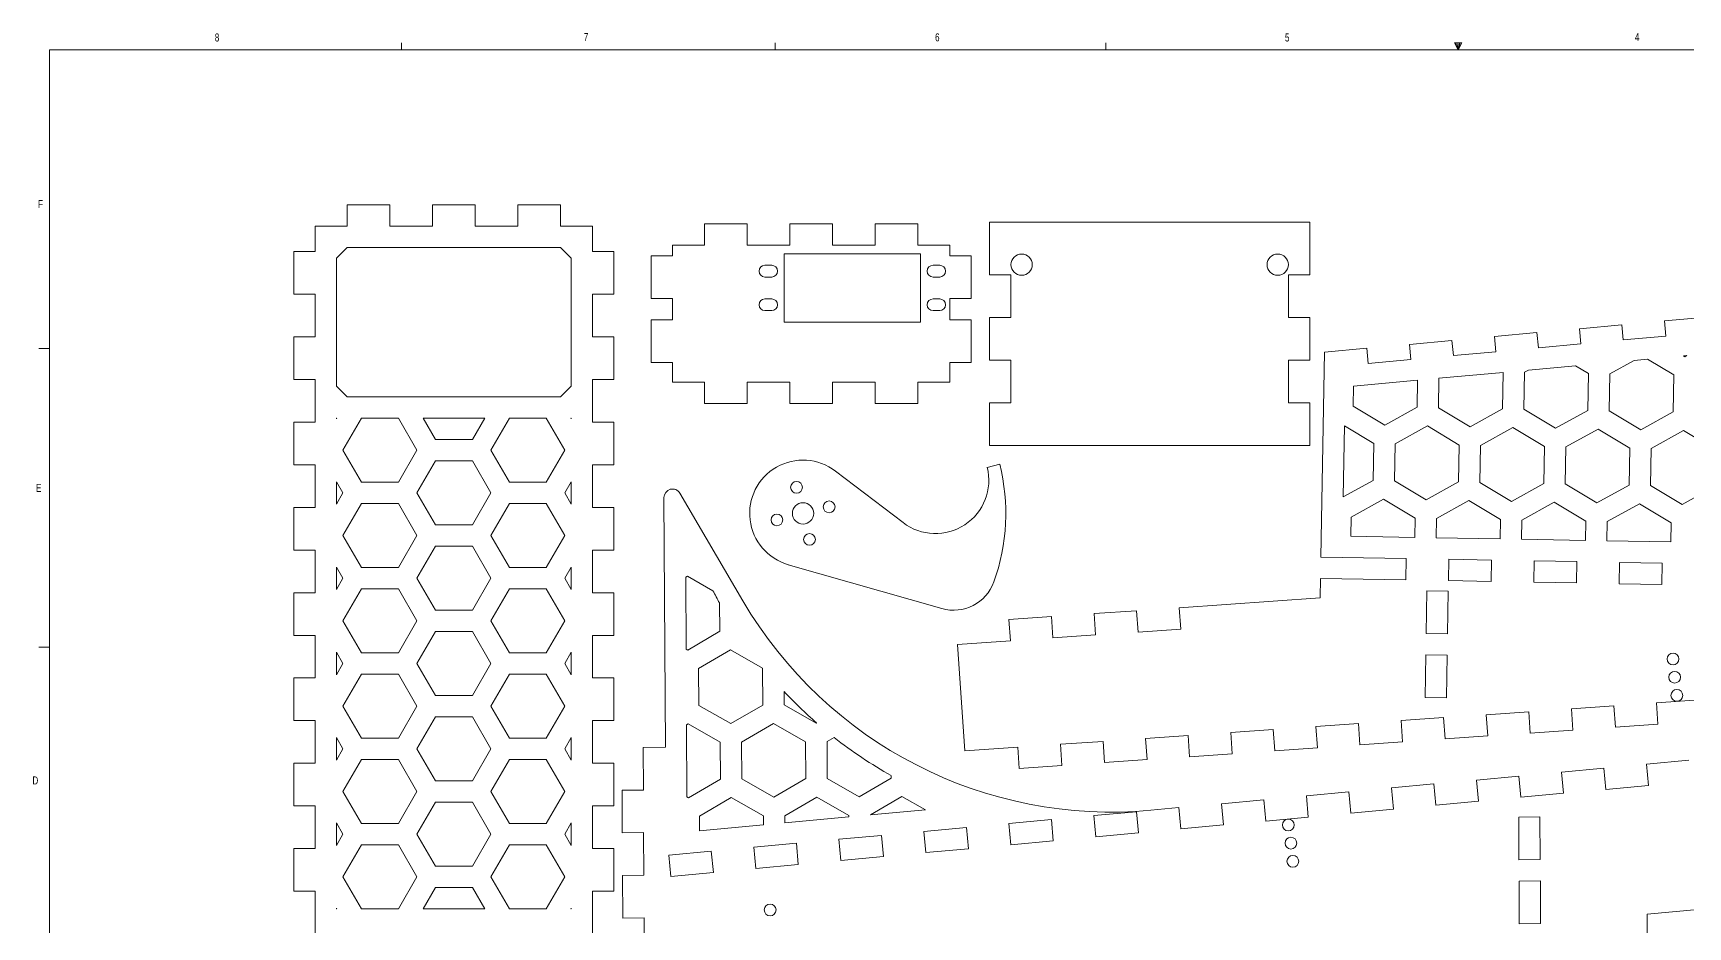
# Model space of a CAD drawing. Header units: inches. Extents: x 0.3 to 33.9, y 0.2 to 21.6.
# Drawn here: x 0.33 to 19.72, y 11.13 to 21.61 of the extents above; entities that cross this region are included whole.
import ezdxf

# ---------------------------------------------------------------- set-up
doc = ezdxf.new("R2010")
doc.units = ezdxf.units.IN
doc.header["$MEASUREMENT"] = 0
doc.styles.add('SLDTEXTSTYLE0', font='TXT', dxfattribs={"width": 0.75})

msp = doc.modelspace()

# ---------------------------------------------------------------- linework, layer by layer
at = {"color": 7, "linetype": 'Continuous', "lineweight": 0}
for p, q in [((0.523, 21.411), (33.523, 21.411)), ((0.523, 21.411), (0.523, 0.411)), ((4.648, 21.411), (4.648, 21.495)), ((9.023, 21.411), (9.023, 21.495)), ((12.898, 21.411), (12.898, 21.495)), ((16.981, 21.496), (17.067, 21.496)), ((17.023, 21.411), (16.981, 21.496)), ((17.023, 21.411), (16.989, 21.496)), ((17.023, 21.411), (17.009, 21.496)), ((17.023, 21.411), (17.036, 21.496)), ((17.023, 21.411), (17.046, 21.496)), ((17.023, 21.411), (17.067, 21.496)), ((0.523, 17.911), (0.398, 17.911)), ((0.523, 14.411), (0.398, 14.411))]:
    msp.add_line(p, q, dxfattribs=at)
at = {"color": 7, "linetype": 'Continuous', "lineweight": 15}
for p, q in [((4.51, 19.595), (4.01, 19.595)), ((4.01, 19.344), (4.01, 19.595)), ((4.51, 19.595), (4.51, 19.344)), ((5.01, 19.344), (5.01, 19.595)), ((5.51, 19.595), (5.01, 19.595)), ((5.51, 19.595), (5.51, 19.344)), ((6.51, 19.595), (6.01, 19.595)), ((6.01, 19.344), (6.01, 19.595)), ((6.51, 19.595), (6.51, 19.344)), ((11.536, 18.773), (11.536, 19.394)), ((11.536, 19.394), (15.286, 19.394)), ((15.286, 19.394), (15.286, 18.773)), ((3.635, 19.344), (4.01, 19.344)), ((3.635, 19.049), (3.635, 19.344)), ((4.51, 19.344), (5.01, 19.344)), ((5.51, 19.344), (6.01, 19.344)), ((6.51, 19.344), (6.885, 19.344)), ((6.885, 19.344), (6.885, 19.049)), ((8.696, 19.371), (8.196, 19.371)), ((8.196, 19.121), (8.196, 19.371)), ((8.696, 19.371), (8.696, 19.121)), ((9.696, 19.371), (9.196, 19.371)), ((9.196, 19.121), (9.196, 19.371)), ((9.696, 19.371), (9.696, 19.121)), ((10.696, 19.371), (10.196, 19.371)), ((10.196, 19.121), (10.196, 19.371)), ((10.696, 19.371), (10.696, 19.121)), ((3.385, 19.049), (3.385, 18.549)), ((3.385, 19.049), (3.635, 19.049)), ((3.885, 18.969), (4.01, 19.094)), ((6.51, 19.094), (4.01, 19.094)), ((6.51, 19.094), (6.635, 18.969)), ((6.885, 19.049), (7.135, 19.049)), ((7.135, 18.549), (7.135, 19.049)), ((7.571, 18.996), (7.821, 18.996)), ((7.571, 18.996), (7.571, 18.496)), ((7.821, 18.996), (7.821, 19.121)), ((7.821, 19.121), (8.196, 19.121)), ((8.696, 19.121), (9.196, 19.121)), ((9.128, 19.021), (9.128, 18.221)), ((10.728, 19.021), (9.128, 19.021)), ((9.696, 19.121), (10.196, 19.121)), ((10.696, 19.121), (11.071, 19.121)), ((10.728, 18.221), (10.728, 19.021)), ((11.071, 19.121), (11.071, 18.996)), ((11.071, 18.996), (11.321, 18.996)), ((11.321, 18.996), (11.321, 18.496)), ((3.885, 18.969), (3.885, 17.469)), ((6.635, 17.469), (6.635, 18.969)), ((8.983, 18.887), (8.904, 18.887)), ((10.951, 18.887), (10.873, 18.887)), ((8.904, 18.749), (8.983, 18.749)), ((10.873, 18.749), (10.951, 18.749)), ((11.536, 18.773), (11.786, 18.773)), ((11.786, 18.773), (11.786, 18.273)), ((15.036, 18.773), (15.286, 18.773)), ((15.036, 18.273), (15.036, 18.773)), ((3.635, 18.549), (3.385, 18.549)), ((3.635, 18.049), (3.635, 18.549)), ((7.135, 18.549), (6.885, 18.549)), ((6.885, 18.549), (6.885, 18.049)), ((7.821, 18.496), (7.571, 18.496)), ((7.821, 18.246), (7.821, 18.496)), ((8.983, 18.493), (8.904, 18.493)), ((10.951, 18.493), (10.873, 18.493)), ((11.321, 18.496), (11.071, 18.496)), ((11.071, 18.496), (11.071, 18.246)), ((7.571, 18.246), (7.821, 18.246)), ((7.571, 18.246), (7.571, 17.746)), ((8.904, 18.356), (8.983, 18.356)), ((9.128, 18.221), (10.728, 18.221)), ((10.873, 18.356), (10.951, 18.356)), ((11.071, 18.246), (11.321, 18.246)), ((11.321, 18.246), (11.321, 17.746)), ((11.786, 18.273), (11.536, 18.273)), ((11.536, 17.773), (11.536, 18.273)), ((15.286, 18.273), (15.036, 18.273)), ((15.286, 18.273), (15.286, 17.773)), ((19.939, 18.279), (19.441, 18.234)), ((19.441, 18.234), (19.457, 18.057)), ((3.385, 18.049), (3.385, 17.549)), ((3.385, 18.049), (3.635, 18.049)), ((6.885, 18.049), (7.135, 18.049)), ((7.135, 17.549), (7.135, 18.049)), ((17.947, 18.097), (17.45, 18.051)), ((17.45, 18.051), (17.466, 17.874)), ((17.964, 17.92), (17.947, 18.097)), ((18.943, 18.188), (18.445, 18.142)), ((18.445, 18.142), (18.462, 17.966)), ((18.959, 18.012), (18.943, 18.188)), ((19.457, 18.057), (18.959, 18.012)), ((15.458, 17.868), (15.415, 15.467)), ((15.956, 17.914), (15.458, 17.868)), ((15.972, 17.737), (15.956, 17.914)), ((16.952, 18.005), (16.454, 17.96)), ((16.454, 17.96), (16.47, 17.783)), ((16.968, 17.829), (16.952, 18.005)), ((17.466, 17.874), (16.968, 17.829)), ((18.462, 17.966), (17.964, 17.92)), ((7.821, 17.746), (7.571, 17.746)), ((7.821, 17.516), (7.821, 17.746)), ((11.321, 17.746), (11.071, 17.746)), ((11.071, 17.746), (11.071, 17.516)), ((11.536, 17.773), (11.786, 17.773)), ((11.786, 17.773), (11.786, 17.273)), ((15.036, 17.773), (15.286, 17.773)), ((15.036, 17.273), (15.036, 17.773)), ((16.47, 17.783), (15.972, 17.737)), ((17.801, 17.632), (17.848, 17.659)), ((17.848, 17.659), (18.4, 17.709)), ((18.4, 17.709), (18.551, 17.619)), ((18.8, 17.614), (19.085, 17.772)), ((19.085, 17.772), (19.242, 17.786)), ((19.242, 17.786), (19.55, 17.601)), ((19.663, 17.825), (19.704, 17.829)), ((19.679, 17.815), (19.663, 17.825)), ((19.704, 17.829), (19.679, 17.815)), ((3.635, 17.549), (3.385, 17.549)), ((3.635, 17.049), (3.635, 17.549)), ((4.01, 17.344), (3.885, 17.469)), ((6.635, 17.469), (6.51, 17.344)), ((7.135, 17.549), (6.885, 17.549)), ((6.885, 17.549), (6.885, 17.049)), ((8.196, 17.516), (7.821, 17.516)), ((8.196, 17.265), (8.196, 17.516)), ((9.196, 17.516), (8.696, 17.516)), ((8.696, 17.516), (8.696, 17.265)), ((9.196, 17.265), (9.196, 17.516)), ((9.696, 17.516), (9.696, 17.265)), ((10.196, 17.516), (9.696, 17.516)), ((10.196, 17.265), (10.196, 17.516)), ((10.696, 17.516), (10.696, 17.265)), ((11.071, 17.516), (10.696, 17.516)), ((15.793, 17.235), (15.797, 17.47)), ((15.797, 17.47), (16.549, 17.539)), ((16.549, 17.539), (16.543, 17.222)), ((16.793, 17.217), (16.799, 17.562)), ((16.799, 17.562), (17.551, 17.631)), ((17.551, 17.631), (17.543, 17.204)), ((17.793, 17.199), (17.801, 17.632)), ((18.551, 17.619), (18.543, 17.186)), ((18.793, 17.181), (18.8, 17.614)), ((19.55, 17.601), (19.543, 17.168)), ((4.01, 17.344), (6.51, 17.344)), ((8.696, 17.265), (8.196, 17.265)), ((9.696, 17.265), (9.196, 17.265)), ((10.696, 17.265), (10.196, 17.265)), ((11.786, 17.273), (11.536, 17.273)), ((11.536, 16.773), (11.536, 17.273)), ((15.286, 17.273), (15.036, 17.273)), ((15.286, 17.273), (15.286, 16.773)), ((3.889, 17.094), (3.885, 17.087)), ((3.885, 17.094), (3.889, 17.094)), ((3.885, 17.094), (3.885, 17.087)), ((4.178, 17.094), (3.961, 16.719)), ((4.611, 17.094), (4.178, 17.094)), ((4.827, 16.719), (4.611, 17.094)), ((4.899, 17.094), (5.044, 16.844)), ((4.899, 17.094), (5.621, 17.094)), ((5.477, 16.844), (5.621, 17.094)), ((5.91, 17.094), (5.693, 16.719)), ((6.343, 17.094), (5.91, 17.094)), ((6.559, 16.719), (6.343, 17.094)), ((6.631, 17.094), (6.635, 17.087)), ((6.631, 17.094), (6.635, 17.094)), ((6.635, 17.087), (6.635, 17.094)), ((16.164, 17.012), (15.793, 17.235)), ((16.543, 17.222), (16.164, 17.012)), ((17.164, 16.994), (16.793, 17.217)), ((17.543, 17.204), (17.164, 16.994)), ((18.164, 16.976), (17.793, 17.199)), ((18.543, 17.186), (18.164, 16.976)), ((19.164, 16.958), (18.793, 17.181)), ((19.543, 17.168), (19.164, 16.958)), ((3.385, 17.049), (3.385, 16.549)), ((3.385, 17.049), (3.635, 17.049)), ((6.885, 17.049), (7.135, 17.049)), ((7.135, 16.549), (7.135, 17.049)), ((15.678, 16.171), (15.693, 17.004)), ((15.693, 17.004), (16.035, 16.798)), ((16.285, 16.793), (16.664, 17.003)), ((16.664, 17.003), (17.035, 16.78)), ((17.285, 16.775), (17.664, 16.985)), ((17.664, 16.985), (18.035, 16.762)), ((18.285, 16.757), (18.664, 16.967)), ((18.664, 16.967), (19.035, 16.744)), ((19.285, 16.74), (19.664, 16.949)), ((19.664, 16.949), (20.035, 16.726)), ((3.961, 16.719), (4.178, 16.344)), ((4.611, 16.344), (4.827, 16.719)), ((5.044, 16.844), (5.477, 16.844)), ((5.693, 16.719), (5.91, 16.344)), ((6.343, 16.344), (6.559, 16.719)), ((11.536, 16.773), (15.286, 16.773)), ((16.035, 16.798), (16.028, 16.365)), ((16.278, 16.36), (16.285, 16.793)), ((17.035, 16.78), (17.028, 16.347)), ((17.277, 16.342), (17.285, 16.775)), ((18.035, 16.762), (18.027, 16.329)), ((18.277, 16.324), (18.285, 16.757)), ((19.035, 16.744), (19.027, 16.311)), ((19.277, 16.307), (19.285, 16.74)), ((3.635, 16.549), (3.385, 16.549)), ((3.635, 16.049), (3.635, 16.549)), ((5.044, 16.594), (4.827, 16.219)), ((5.477, 16.594), (5.044, 16.594)), ((5.693, 16.219), (5.477, 16.594)), ((7.135, 16.549), (6.885, 16.549)), ((6.885, 16.549), (6.885, 16.049)), ((11.654, 16.555), (11.509, 16.518)), ((3.885, 16.35), (3.885, 16.087)), ((3.961, 16.219), (3.885, 16.35)), ((4.178, 16.344), (4.611, 16.344)), ((5.91, 16.344), (6.343, 16.344)), ((6.559, 16.219), (6.635, 16.35)), ((6.635, 16.087), (6.635, 16.35)), ((10.523, 15.87), (9.729, 16.475)), ((16.028, 16.365), (15.678, 16.171)), ((16.649, 16.137), (16.278, 16.36)), ((17.028, 16.347), (16.649, 16.137)), ((17.649, 16.119), (17.277, 16.342)), ((18.027, 16.329), (17.649, 16.119)), ((18.648, 16.101), (18.277, 16.324)), ((19.027, 16.311), (18.648, 16.101)), ((19.648, 16.083), (19.277, 16.307)), ((20.027, 16.293), (19.648, 16.083)), ((3.961, 16.219), (3.885, 16.087)), ((4.178, 16.094), (3.961, 15.719)), ((4.611, 16.094), (4.178, 16.094)), ((4.827, 15.719), (4.611, 16.094)), ((4.827, 16.219), (5.044, 15.844)), ((5.477, 15.844), (5.693, 16.219)), ((5.91, 16.094), (5.693, 15.719)), ((6.343, 16.094), (5.91, 16.094)), ((6.559, 15.719), (6.343, 16.094)), ((6.559, 16.219), (6.635, 16.087)), ((7.721, 16.164), (7.738, 13.237)), ((7.908, 16.215), (8.646, 14.953)), ((15.77, 15.936), (16.149, 16.146)), ((16.149, 16.146), (16.52, 15.923)), ((16.77, 15.918), (17.149, 16.128)), ((17.149, 16.128), (17.52, 15.905)), ((17.77, 15.9), (18.148, 16.11)), ((18.148, 16.11), (18.52, 15.887)), ((18.769, 15.883), (19.148, 16.092)), ((19.148, 16.092), (19.519, 15.869)), ((3.385, 16.049), (3.385, 15.549)), ((3.385, 16.049), (3.635, 16.049)), ((6.885, 16.049), (7.135, 16.049)), ((7.135, 15.549), (7.135, 16.049)), ((15.766, 15.711), (15.77, 15.936)), ((16.52, 15.923), (16.516, 15.697)), ((16.766, 15.693), (16.77, 15.918)), ((17.52, 15.905), (17.516, 15.679)), ((17.766, 15.675), (17.77, 15.9)), ((3.961, 15.719), (4.178, 15.344)), ((4.611, 15.344), (4.827, 15.719)), ((5.044, 15.844), (5.477, 15.844)), ((5.693, 15.719), (5.91, 15.344)), ((6.343, 15.344), (6.559, 15.719)), ((16.516, 15.697), (15.766, 15.711)), ((18.52, 15.887), (18.515, 15.662)), ((18.765, 15.657), (18.769, 15.883)), ((19.519, 15.869), (19.515, 15.644)), ((3.635, 15.549), (3.385, 15.549)), ((3.635, 15.049), (3.635, 15.549)), ((5.044, 15.594), (4.827, 15.219)), ((5.477, 15.594), (5.044, 15.594)), ((5.693, 15.219), (5.477, 15.594)), ((7.135, 15.549), (6.885, 15.549)), ((6.885, 15.549), (6.885, 15.049)), ((17.516, 15.679), (16.766, 15.693)), ((18.515, 15.662), (17.766, 15.675)), ((19.515, 15.644), (18.765, 15.657)), ((3.961, 15.219), (3.885, 15.35)), ((3.885, 15.35), (3.885, 15.087)), ((4.178, 15.344), (4.611, 15.344)), ((5.91, 15.344), (6.343, 15.344)), ((6.559, 15.219), (6.635, 15.35)), ((6.635, 15.087), (6.635, 15.35)), ((9.178, 15.377), (10.977, 14.863)), ((15.415, 15.467), (16.415, 15.449)), ((16.415, 15.449), (16.41, 15.199)), ((16.91, 15.19), (16.915, 15.44)), ((16.915, 15.44), (17.415, 15.431)), ((17.415, 15.431), (17.41, 15.181)), ((17.91, 15.172), (17.915, 15.422)), ((17.915, 15.422), (18.414, 15.413)), ((18.414, 15.413), (18.41, 15.163)), ((18.91, 15.154), (18.914, 15.404)), ((18.914, 15.404), (19.414, 15.395)), ((19.414, 15.395), (19.41, 15.146)), ((3.961, 15.219), (3.885, 15.087)), ((4.827, 15.219), (5.044, 14.844)), ((5.477, 14.844), (5.693, 15.219)), ((6.559, 15.219), (6.635, 15.087)), ((7.977, 15.232), (7.995, 15.243)), ((7.981, 14.388), (7.977, 15.232)), ((7.995, 15.243), (8.295, 15.072)), ((15.41, 15.217), (15.406, 14.987)), ((16.41, 15.199), (15.41, 15.217)), ((17.41, 15.181), (16.91, 15.19)), ((18.41, 15.163), (17.91, 15.172)), ((19.41, 15.146), (18.91, 15.154)), ((3.385, 15.049), (3.385, 14.549)), ((3.385, 15.049), (3.635, 15.049)), ((4.178, 15.094), (3.961, 14.719)), ((4.611, 15.094), (4.178, 15.094)), ((4.827, 14.719), (4.611, 15.094)), ((5.91, 15.094), (5.693, 14.719)), ((6.343, 15.094), (5.91, 15.094)), ((6.559, 14.719), (6.343, 15.094)), ((6.885, 15.049), (7.135, 15.049)), ((7.135, 14.549), (7.135, 15.049)), ((8.372, 14.929), (8.374, 14.596)), ((13.757, 14.872), (15.406, 14.987)), ((16.649, 14.57), (16.658, 15.07)), ((16.658, 15.07), (16.908, 15.065)), ((16.908, 15.065), (16.899, 14.565)), ((5.044, 14.844), (5.477, 14.844)), ((11.762, 14.733), (12.261, 14.768)), ((11.762, 14.733), (11.779, 14.484)), ((12.278, 14.519), (12.261, 14.768)), ((12.76, 14.803), (13.258, 14.837)), ((12.76, 14.803), (12.777, 14.553)), ((13.276, 14.588), (13.258, 14.837)), ((13.757, 14.872), (13.775, 14.623)), ((3.635, 14.549), (3.385, 14.549)), ((3.635, 14.049), (3.635, 14.549)), ((3.961, 14.719), (4.178, 14.344)), ((4.611, 14.344), (4.827, 14.719)), ((5.044, 14.594), (4.827, 14.219)), ((5.477, 14.594), (5.044, 14.594)), ((5.693, 14.219), (5.477, 14.594)), ((5.693, 14.719), (5.91, 14.344)), ((6.343, 14.344), (6.559, 14.719)), ((7.135, 14.549), (6.885, 14.549)), ((6.885, 14.549), (6.885, 14.049)), ((8.374, 14.596), (8, 14.377)), ((12.777, 14.553), (12.278, 14.519)), ((13.775, 14.623), (13.276, 14.588)), ((16.899, 14.565), (16.649, 14.57)), ((3.885, 14.35), (3.885, 14.087)), ((3.961, 14.219), (3.885, 14.35)), ((6.559, 14.219), (6.635, 14.35)), ((6.635, 14.087), (6.635, 14.35)), ((8, 14.377), (7.981, 14.388)), ((8.126, 14.161), (8.5, 14.38)), ((8.5, 14.38), (8.876, 14.165)), ((11.779, 14.484), (11.159, 14.441)), ((11.246, 13.194), (11.159, 14.441)), ((3.961, 14.219), (3.885, 14.087)), ((4.178, 14.344), (4.611, 14.344)), ((4.827, 14.219), (5.044, 13.844)), ((5.477, 13.844), (5.693, 14.219)), ((5.91, 14.344), (6.343, 14.344)), ((6.559, 14.219), (6.635, 14.087)), ((8.128, 13.728), (8.126, 14.161)), ((8.876, 14.165), (8.878, 13.732)), ((16.636, 13.82), (16.645, 14.32)), ((16.645, 14.32), (16.895, 14.315)), ((16.895, 14.315), (16.886, 13.815)), ((3.385, 14.049), (3.385, 13.549)), ((3.385, 14.049), (3.635, 14.049)), ((4.178, 14.094), (3.961, 13.719)), ((4.611, 14.094), (4.178, 14.094)), ((4.827, 13.719), (4.611, 14.094)), ((5.91, 14.094), (5.693, 13.719)), ((6.343, 14.094), (5.91, 14.094)), ((6.559, 13.719), (6.343, 14.094)), ((6.885, 14.049), (7.135, 14.049)), ((7.135, 13.549), (7.135, 14.049)), ((5.044, 13.844), (5.477, 13.844)), ((9.128, 13.734), (9.128, 13.891)), ((16.886, 13.815), (16.636, 13.82)), ((19.348, 13.757), (19.847, 13.792)), ((3.961, 13.719), (4.178, 13.344)), ((4.611, 13.344), (4.827, 13.719)), ((5.044, 13.594), (4.827, 13.219)), ((5.477, 13.594), (5.044, 13.594)), ((5.693, 13.219), (5.477, 13.594)), ((5.693, 13.719), (5.91, 13.344)), ((6.343, 13.344), (6.559, 13.719)), ((8.505, 13.514), (8.128, 13.728)), ((8.878, 13.732), (8.505, 13.514)), ((9.505, 13.519), (9.128, 13.734)), ((16.355, 13.549), (16.854, 13.584)), ((16.854, 13.584), (16.871, 13.334)), ((17.353, 13.618), (17.852, 13.653)), ((17.37, 13.369), (17.353, 13.618)), ((17.852, 13.653), (17.869, 13.404)), ((18.35, 13.688), (18.849, 13.722)), ((18.368, 13.438), (18.35, 13.688)), ((18.849, 13.722), (18.867, 13.473)), ((19.365, 13.508), (19.348, 13.757)), ((3.635, 13.549), (3.385, 13.549)), ((3.635, 13.049), (3.635, 13.549)), ((7.135, 13.549), (6.885, 13.549)), ((6.885, 13.549), (6.885, 13.049)), ((7.986, 13.5), (8.005, 13.511)), ((7.991, 12.656), (7.986, 13.5)), ((8.005, 13.511), (8.381, 13.297)), ((8.631, 13.298), (9.005, 13.517)), ((9.005, 13.517), (9.381, 13.302)), ((9.509, 13.522), (9.505, 13.519)), ((13.362, 13.341), (13.861, 13.376)), ((13.861, 13.376), (13.879, 13.126)), ((14.36, 13.41), (14.859, 13.445)), ((14.377, 13.161), (14.36, 13.41)), ((14.859, 13.445), (14.876, 13.196)), ((15.358, 13.48), (15.856, 13.514)), ((15.375, 13.23), (15.358, 13.48)), ((15.856, 13.514), (15.874, 13.265)), ((16.373, 13.3), (16.355, 13.549)), ((17.869, 13.404), (18.368, 13.438)), ((18.867, 13.473), (19.365, 13.508)), ((3.961, 13.219), (3.885, 13.35)), ((3.885, 13.35), (3.885, 13.087)), ((3.961, 13.219), (3.885, 13.087)), ((4.178, 13.344), (4.611, 13.344)), ((4.827, 13.219), (5.044, 12.844)), ((5.477, 12.844), (5.693, 13.219)), ((5.91, 13.344), (6.343, 13.344)), ((6.559, 13.219), (6.635, 13.35)), ((6.559, 13.219), (6.635, 13.087)), ((6.635, 13.087), (6.635, 13.35)), ((7.738, 13.237), (7.478, 13.236)), ((7.478, 13.236), (7.481, 12.736)), ((8.381, 13.297), (8.383, 12.864)), ((8.633, 12.865), (8.631, 13.298)), ((9.381, 13.302), (9.383, 12.869)), ((9.631, 13.304), (9.714, 13.352)), ((9.633, 12.871), (9.631, 13.304)), ((11.246, 13.194), (11.866, 13.237)), ((11.866, 13.237), (11.883, 12.988)), ((12.365, 13.272), (12.864, 13.306)), ((12.382, 13.022), (12.365, 13.272)), ((12.864, 13.306), (12.881, 13.057)), ((13.38, 13.092), (13.362, 13.341)), ((15.375, 13.23), (14.876, 13.196)), ((15.874, 13.265), (16.373, 13.3)), ((16.871, 13.334), (17.37, 13.369)), ((3.385, 13.049), (3.385, 12.549)), ((3.385, 13.049), (3.635, 13.049)), ((4.178, 13.094), (3.961, 12.719)), ((4.611, 13.094), (4.178, 13.094)), ((4.827, 12.719), (4.611, 13.094)), ((5.91, 13.094), (5.693, 12.719)), ((6.343, 13.094), (5.91, 13.094)), ((6.559, 12.719), (6.343, 13.094)), ((6.885, 13.049), (7.135, 13.049)), ((7.135, 12.549), (7.135, 13.049)), ((12.382, 13.022), (11.883, 12.988)), ((13.38, 13.092), (12.881, 13.057)), ((14.377, 13.161), (13.879, 13.126)), ((18.731, 12.992), (18.233, 12.946)), ((18.754, 12.743), (18.731, 12.992)), ((19.229, 13.039), (19.727, 13.085)), ((19.229, 13.039), (19.252, 12.79)), ((5.044, 12.844), (5.477, 12.844)), ((8.383, 12.864), (8.01, 12.645)), ((9.01, 12.651), (8.633, 12.865)), ((9.383, 12.869), (9.01, 12.651)), ((10.009, 12.656), (9.633, 12.871)), ((10.383, 12.875), (10.009, 12.656)), ((10.383, 12.904), (10.383, 12.875)), ((16.74, 12.807), (16.242, 12.76)), ((16.763, 12.558), (16.74, 12.807)), ((17.736, 12.9), (17.238, 12.853)), ((17.238, 12.853), (17.261, 12.604)), ((17.759, 12.651), (17.736, 12.9)), ((18.233, 12.946), (18.257, 12.697)), ((3.961, 12.719), (4.178, 12.344)), ((4.611, 12.344), (4.827, 12.719)), ((5.693, 12.719), (5.91, 12.344)), ((6.343, 12.344), (6.559, 12.719)), ((7.481, 12.736), (7.231, 12.735)), ((7.233, 12.235), (7.231, 12.735)), ((8.01, 12.645), (7.991, 12.656)), ((8.136, 12.429), (8.51, 12.648)), ((8.51, 12.648), (8.886, 12.433)), ((9.136, 12.435), (9.51, 12.653)), ((9.51, 12.653), (9.886, 12.439)), ((10.141, 12.443), (10.509, 12.659)), ((10.509, 12.659), (10.783, 12.503)), ((14.748, 12.621), (14.251, 12.575)), ((14.772, 12.372), (14.748, 12.621)), ((15.744, 12.714), (15.246, 12.668)), ((15.246, 12.668), (15.269, 12.419)), ((15.767, 12.465), (15.744, 12.714)), ((16.242, 12.76), (16.265, 12.512)), ((17.261, 12.604), (16.763, 12.558)), ((18.257, 12.697), (17.759, 12.651)), ((19.252, 12.79), (18.754, 12.743)), ((3.635, 12.549), (3.385, 12.549)), ((3.635, 12.049), (3.635, 12.549)), ((5.044, 12.594), (4.827, 12.219)), ((5.477, 12.594), (5.044, 12.594)), ((5.693, 12.219), (5.477, 12.594)), ((7.135, 12.549), (6.885, 12.549)), ((6.885, 12.549), (6.885, 12.049)), ((8.137, 12.257), (8.136, 12.429)), ((8.886, 12.433), (8.886, 12.327)), ((9.136, 12.35), (9.136, 12.435)), ((9.886, 12.42), (9.136, 12.35)), ((9.886, 12.439), (9.886, 12.42)), ((10.783, 12.503), (10.141, 12.443)), ((12.757, 12.436), (13.255, 12.482)), ((12.78, 12.187), (12.757, 12.436)), ((13.255, 12.482), (13.278, 12.233)), ((13.753, 12.529), (13.426, 12.498)), ((13.776, 12.28), (13.753, 12.529)), ((14.251, 12.575), (14.274, 12.326)), ((15.269, 12.419), (14.772, 12.372)), ((16.265, 12.512), (15.767, 12.465)), ((17.733, 12.418), (17.982, 12.42)), ((17.735, 11.918), (17.733, 12.418)), ((17.982, 12.42), (17.985, 11.92)), ((3.961, 12.219), (3.885, 12.35)), ((3.885, 12.35), (3.885, 12.087)), ((3.961, 12.219), (3.885, 12.087)), ((4.178, 12.344), (4.611, 12.344)), ((4.827, 12.219), (5.044, 11.844)), ((5.477, 11.844), (5.693, 12.219)), ((5.91, 12.344), (6.343, 12.344)), ((6.559, 12.219), (6.635, 12.35)), ((6.559, 12.219), (6.635, 12.087)), ((6.635, 12.087), (6.635, 12.35)), ((7.233, 12.235), (7.483, 12.236)), ((7.483, 12.236), (7.486, 11.736)), ((8.886, 12.327), (8.137, 12.257)), ((10.766, 12.251), (11.264, 12.297)), ((10.789, 12.002), (10.766, 12.251)), ((11.264, 12.297), (11.287, 12.048)), ((11.761, 12.343), (12.259, 12.39)), ((11.785, 12.094), (11.761, 12.343)), ((12.259, 12.39), (12.282, 12.141)), ((13.278, 12.233), (12.78, 12.187)), ((14.274, 12.326), (13.776, 12.28)), ((3.385, 12.049), (3.385, 11.549)), ((3.385, 12.049), (3.635, 12.049)), ((4.178, 12.094), (3.961, 11.719)), ((4.611, 12.094), (4.178, 12.094)), ((4.827, 11.719), (4.611, 12.094)), ((5.91, 12.094), (5.693, 11.719)), ((6.343, 12.094), (5.91, 12.094)), ((6.559, 11.719), (6.343, 12.094)), ((6.885, 12.049), (7.135, 12.049)), ((7.135, 11.549), (7.135, 12.049)), ((7.779, 11.972), (8.276, 12.019)), ((8.276, 12.019), (8.3, 11.77)), ((8.774, 12.065), (9.272, 12.111)), ((8.797, 11.816), (8.774, 12.065)), ((9.272, 12.111), (9.295, 11.863)), ((9.77, 12.158), (10.268, 12.204)), ((9.793, 11.909), (9.77, 12.158)), ((10.268, 12.204), (10.291, 11.955)), ((11.287, 12.048), (10.789, 12.002)), ((12.282, 12.141), (11.785, 12.094)), ((5.044, 11.844), (5.477, 11.844)), ((7.802, 11.723), (7.779, 11.972)), ((9.295, 11.863), (8.797, 11.816)), ((10.291, 11.955), (9.793, 11.909)), ((17.985, 11.92), (17.735, 11.918)), ((3.961, 11.719), (4.178, 11.344)), ((4.611, 11.344), (4.827, 11.719)), ((5.693, 11.719), (5.91, 11.344)), ((6.343, 11.344), (6.559, 11.719)), ((7.486, 11.736), (7.236, 11.735)), ((7.239, 11.235), (7.236, 11.735)), ((8.3, 11.77), (7.802, 11.723)), ((17.737, 11.668), (17.987, 11.67)), ((17.739, 11.168), (17.737, 11.668)), ((17.987, 11.67), (17.989, 11.17)), ((3.635, 11.549), (3.385, 11.549)), ((3.635, 11.049), (3.635, 11.549)), ((5.044, 11.594), (4.899, 11.344)), ((5.477, 11.594), (5.044, 11.594)), ((5.621, 11.344), (5.477, 11.594)), ((7.135, 11.549), (6.885, 11.549)), ((6.885, 11.549), (6.885, 11.049)), ((3.885, 11.35), (3.885, 11.344)), ((3.889, 11.344), (3.885, 11.35)), ((3.889, 11.344), (3.885, 11.344)), ((4.178, 11.344), (4.611, 11.344)), ((5.621, 11.344), (4.899, 11.344)), ((5.91, 11.344), (6.343, 11.344)), ((6.631, 11.344), (6.635, 11.35)), ((6.635, 11.344), (6.631, 11.344)), ((6.635, 11.344), (6.635, 11.35)), ((20.885, 11.435), (19.239, 11.282)), ((19.24, 11.052), (19.239, 11.282)), ((7.239, 11.235), (7.489, 11.236)), ((7.489, 11.236), (7.49, 10.986)), ((17.989, 11.17), (17.739, 11.168))]:
    msp.add_line(p, q, dxfattribs=at)
for centre, radius in [((11.911, 18.894), 0.125), ((14.911, 18.894), 0.125), ((9.274, 16.284), 0.0689), ((9.35, 15.978), 0.125), ((9.656, 16.055), 0.0689), ((9.044, 15.902), 0.0689), ((9.426, 15.673), 0.0689), ((19.541, 14.272), 0.0689), ((19.56, 14.058), 0.0689), ((19.586, 13.845), 0.0689), ((15.034, 12.326), 0.0689), ((15.065, 12.113), 0.0689), ((15.088, 11.9), 0.0689), ((8.965, 11.33), 0.0689)]:
    msp.add_circle(centre, radius, dxfattribs=at)
for centre, radius, start, end in [((8.904, 18.818), 0.0689, 90, 270), ((8.983, 18.818), 0.0689, 270, 90), ((10.873, 18.818), 0.0689, 90, 270), ((10.951, 18.818), 0.0689, 270, 90), ((8.904, 18.424), 0.0689, 90, 270), ((8.983, 18.424), 0.0689, 270, 90), ((10.873, 18.424), 0.0689, 90, 270), ((10.951, 18.424), 0.0689, 270, 90), ((9.35, 15.978), 0.625, 52.6702, 254.0453), ((10.902, 16.367), 0.625, 232.6702, 14.0453), ((9.35, 15.978), 2.375, 340.2228, 14.0453), ((7.821, 16.164), 0.1, 30.32, 180.32), ((11.114, 15.344), 0.5, 254.0453, 340.2228), ((12.962, 17.477), 5.25, 207.2616, 209.0335), ((12.962, 17.477), 5, 210.32, 275.32), ((12.962, 17.477), 5.25, 223.0824, 228.8756), ((12.962, 17.477), 5.25, 231.7795, 240.579)]:
    msp.add_arc(centre, radius, start, end, dxfattribs=at)

# ---------------------------------------------------------------- texts
at = {"color": 7, "linetype": 'Continuous', "lineweight": 0, "char_height": 0.0938, "attachment_point": 1, "style": 'SLDTEXTSTYLE0'}
for s, insert in [('8', (2.46, 21.604)), ('7', (6.782, 21.608)), ('6', (10.897, 21.606)), ('5', (14.995, 21.604)), ('4', (19.095, 21.609)), ('F', (0.389, 19.652)), ('E', (0.366, 16.324)), ('D', (0.324, 12.895))]:
    msp.add_mtext(s, dxfattribs=dict(at, insert=insert))

doc.saveas('drawing.dxf')
